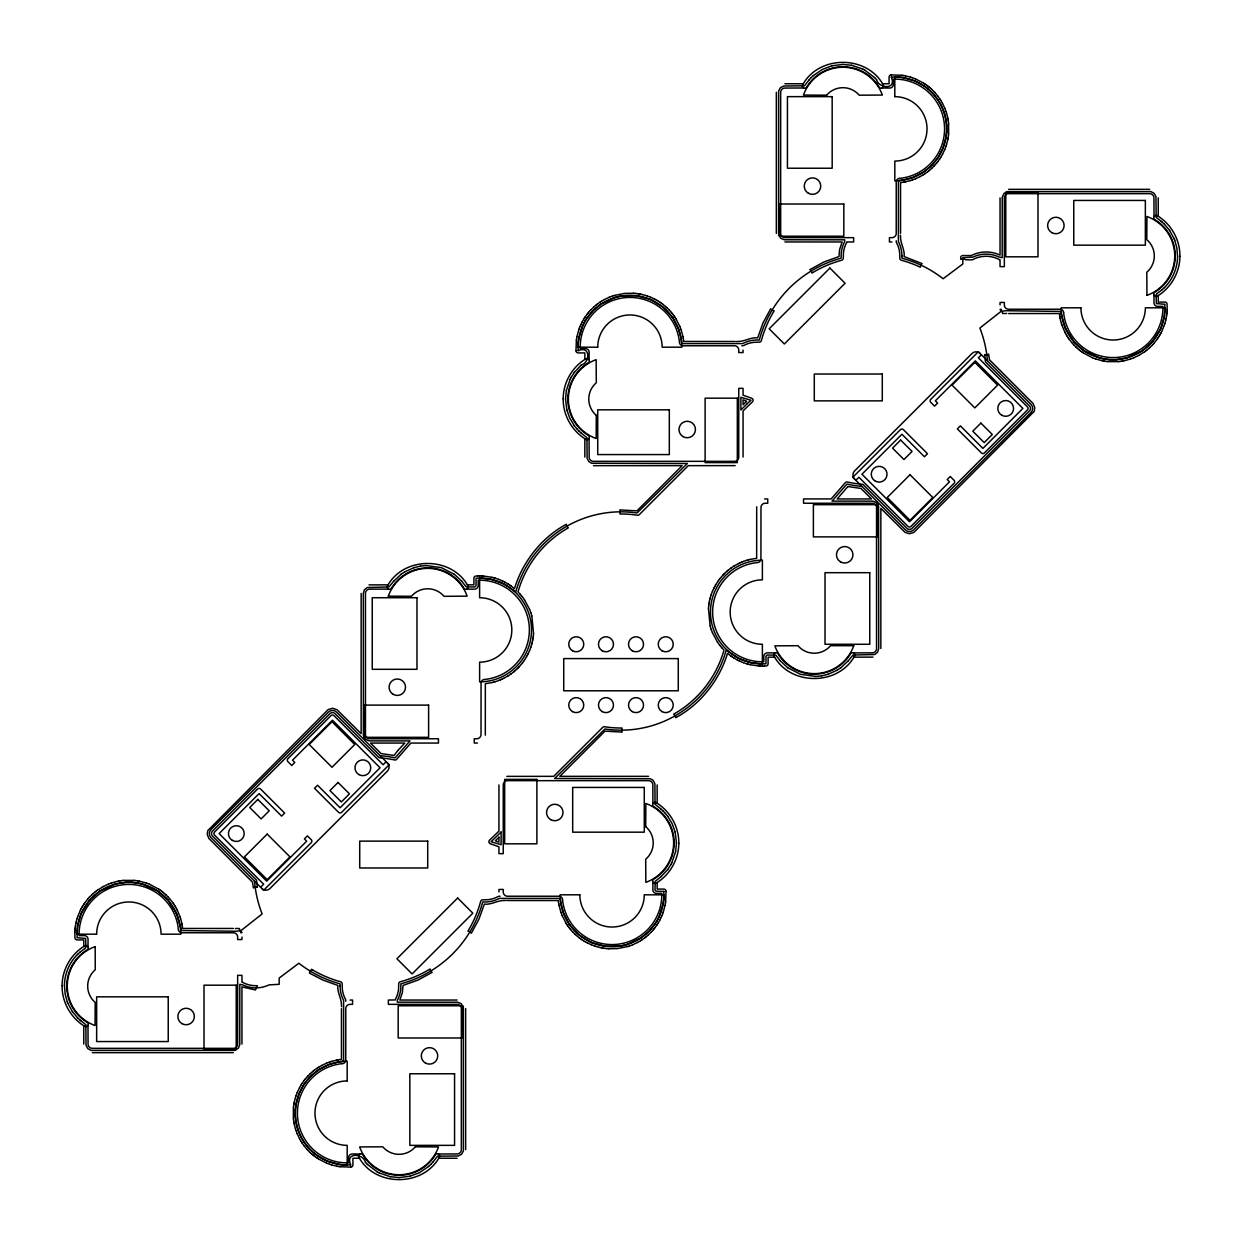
<?xml version="1.0" encoding="UTF-8"?>
<svg xmlns="http://www.w3.org/2000/svg" width="1242" height="1242" viewBox="0 0 1242 1242"><rect width="100%" height="100%" fill="white"/><g stroke="black" fill="none" stroke-linecap="round" stroke-linejoin="round"><path stroke-width="1.5" d="M64.429 985.356L65.143 994.081L67.285 1001.844M565.529 399.086L566.383 390.361M676.471 842.914L675.617 851.639M1177.571 256.644L1176.857 247.919L1174.715 240.156M74.831 932.463L74.955 938.052A2.142 2.142 0 0 0 76.973 939.915L83.757 939.915L83.757 946.466M1167.169 309.537L1167.061 303.995A2.142 2.142 0 0 0 1165.027 302.085L1158.243 302.085L1158.243 295.534M64.429 985.341C64.584 973.868 69.381 962.534 77.532 954.446M1177.571 256.659C1177.416 268.132 1172.619 279.466 1164.468 287.554M74.831 932.369L74.924 930.693M295.394 1109.758L295.394 1116.527M350.756 1164.918C344.748 1152.234 363.13 1152.964 365.443 1162.326M485.312 735.171L485.343 683.69L491.848 682.588M533.548 633.436L531.84 616.001M578.167 343.801L578.167 350.57M663.833 898.199L663.833 891.43M708.452 608.564L710.16 625.999M756.688 506.829L756.657 558.31L750.152 559.412M891.228 77.113C897.329 89.874 878.777 88.756 876.557 79.674M946.606 132.242L946.606 125.473M1167.076 311.307L1167.169 309.631M74.924 930.6L75.063 928.938M293.391 1107.895L293.391 1118.405M295.394 1109.743L295.984 1104.712M533.408 635.205L533.548 633.529M578.167 343.786L578.741 338.74M663.833 898.214L663.259 903.26M708.452 608.471L708.592 606.795M946.606 132.257L946.016 137.288M948.609 134.105L948.609 123.595M1166.937 313.062L1167.076 311.4M75.063 928.845L75.265 927.184M293.407 1107.802L293.593 1106.141M533.206 636.96L533.408 635.299M576.366 340.184L576.009 350.679M665.634 901.816L665.991 891.321M708.592 606.701L708.794 605.04M948.407 135.859L948.593 134.198M1166.735 314.816L1166.937 313.155M75.281 927.091L75.514 925.43M293.609 1106.048L293.857 1104.386M576.366 340.091L576.614 338.429M532.958 638.698L533.191 637.053M708.809 604.947L709.042 603.302M665.386 903.571L665.634 901.909M948.143 137.614L948.391 135.952M1166.486 316.57L1166.719 314.909M75.529 925.337L75.84 923.691M293.873 1104.293L294.168 1102.648M295.984 1104.681L299.229 1093.302L304.026 1084.328M576.63 338.336L576.925 336.691M578.741 338.724L582.669 325.777M532.632 640.453L532.942 638.792M709.058 603.208L709.368 601.547M663.259 903.276L659.331 916.223M665.075 905.309L665.37 903.664M946.016 137.319L942.771 148.698L937.974 157.672M947.832 139.352L948.127 137.707M1166.16 318.309L1166.471 316.663M566.383 390.345L570.14 379.307M675.617 851.655L671.86 862.693M75.855 923.598L76.212 921.952M294.183 1102.554L295.456 1097.509M576.956 336.598L578.756 329.86M532.259 642.176L532.616 640.53M709.384 601.47L709.741 599.824M665.044 905.402L663.244 912.14M947.817 139.446L946.544 144.491M1165.788 320.048L1166.145 318.402M76.228 921.874L77.113 918.537M531.84 643.884L532.244 642.269M709.756 599.731L710.16 598.116M1165.772 320.125L1164.887 323.463M531.809 643.977L530.815 647.284M710.191 598.023L711.185 594.716M77.144 918.459L77.656 916.86M295.487 1097.416L296 1095.817M946 146.183L946.513 144.584M1164.344 325.14L1164.856 323.541M77.687 916.767L80.357 910.324M296.031 1095.739L297.242 1092.51M578.788 329.767L579.346 328.199M530.784 647.361L529.573 650.591M711.216 594.639L712.427 591.409M662.654 913.802L663.212 912.233M945.969 146.261L944.758 149.49M1164.313 325.233L1161.643 331.676M80.901 914.329L77.641 925.725L77.082 937.726L85.651 938.409L85.9 947.211L84.922 948.484M579.377 328.105L579.998 326.553M662.002 915.447L662.623 913.895M1161.099 327.671L1164.359 316.275L1164.918 304.274L1156.349 303.591L1156.1 294.789L1157.078 293.516M80.901 914.314L81.568 912.777M87.98 1025.333L88.073 1044.491A4.285 4.285 0 0 0 91.924 1048.341L233.791 1048.341A4.285 4.285 0 0 0 237.641 1044.491L237.657 975.343L241.957 975.343L241.957 982.174A2.142 2.142 0 0 1 242.671 982.391L243.96 983.074A28.271 28.271 0 0 0 257.451 985.682L255.433 989.983L241.957 986.878L241.957 1044.056M580.03 326.46L580.697 324.923M297.273 1092.417L299.493 1087.713M589.081 438.333L589.174 457.491A4.285 4.285 0 0 0 593.024 461.341L734.876 461.341A4.285 4.285 0 0 0 738.742 457.491L738.757 388.342L743.058 388.342L743.058 395.189L751.488 398.185A2.142 2.142 0 0 1 752.419 401.849L743.058 410.869L743.058 457.056M529.527 650.668L528.114 653.804M712.473 591.332L713.886 588.196M652.919 803.667L652.826 784.509A4.285 4.285 0 0 0 648.976 780.659L507.124 780.659A4.285 4.285 0 0 0 503.258 784.509L503.243 853.658L498.942 853.658L498.942 846.811L490.512 843.815A2.142 2.142 0 0 1 489.581 840.151L498.942 831.131L498.942 784.944M944.727 149.583L942.507 154.287M661.303 917.077L661.97 915.54M1154.02 216.667L1153.927 197.509A4.285 4.285 0 0 0 1150.076 193.659L1008.209 193.659A4.285 4.285 0 0 0 1004.359 197.509L1004.343 266.657L1000.043 266.657L1000.043 259.826A2.142 2.142 0 0 1 999.329 259.609L998.04 258.926A28.271 28.271 0 0 0 973.852 259.05L972.859 259.594A2.142 2.142 0 0 1 971.849 259.857L965.546 259.733A4.657 4.657 0 0 0 960.78 259.33L960.671 257.699A2.142 2.142 0 0 1 962.814 255.557L971.306 255.557C980.124 250.946 991.085 250.822 1000.043 255.122L1000.043 197.944M1160.432 329.223L1161.099 327.686M81.584 912.761L89.828 899.969M580.744 324.845L582.265 321.756M582.684 325.761L584.998 321.243M659.316 916.239L657.002 920.757M661.256 917.155L659.735 920.244M1160.416 329.239L1152.172 342.031M570.14 379.291L571.149 377.351M671.86 862.709L670.851 864.649M80.404 910.246L81.165 908.756M527.307 655.388L528.067 653.897M713.933 588.103L714.693 586.612M1160.835 333.244L1161.596 331.754M81.211 908.663L82.019 907.203M582.312 321.662L584.019 318.682M526.453 656.925L527.26 655.466M299.539 1087.635L301.263 1084.654M942.461 154.365L940.737 157.346M714.74 586.534L715.547 585.075M659.688 920.338L657.981 923.318M1159.981 334.797L1160.789 333.337M571.165 377.351L574.316 372.445M670.835 864.649L667.684 869.555M82.065 907.126L82.935 905.682M585.013 321.228L586.783 318.356M526.406 657.018L523.581 661.396M715.594 584.982L718.419 580.604M656.987 920.772L655.217 923.644M1159.065 336.318L1159.935 334.874M82.981 905.604L83.882 904.192M584.082 318.604L584.982 317.191M301.309 1084.561L302.225 1083.164M939.775 158.836L940.691 157.439M657.018 924.809L657.918 923.396M1158.118 337.808L1159.019 336.396M83.944 904.114L84.891 902.748M585.029 317.114L587.047 314.319M586.798 318.34L593.241 310.5L601.112 304.042M937.958 157.687L931.516 165.543L923.66 172.001M939.728 158.914L937.726 161.708M302.272 1083.086L304.274 1080.292M304.042 1084.313L310.484 1076.457L318.34 1069.999M655.202 923.66L648.759 931.5L640.888 937.958M656.971 924.886L654.953 927.681M1157.109 339.252L1158.056 337.886M84.953 902.67L88.182 898.587M522.525 662.809L523.519 661.474M718.481 580.526L719.475 579.191M1157.047 339.33L1153.818 343.413M574.332 372.429L581.318 364.977M667.668 869.571L660.682 877.023M587.093 314.242L588.134 312.937M522.463 662.886L519.094 666.861M936.623 163.106L937.663 161.786M304.337 1080.214L305.377 1078.894M719.537 579.114L722.906 575.139M653.866 929.063L654.907 927.758M393.605 581.318L388.994 586.969L367.306 587.482L364.403 589.826L363.301 593.428L363.409 735.683L365.21 739.037L369.076 740.869L409.984 740.9L395.111 757.868L393.14 757.465A116.329 116.329 0 0 0 381.853 755.788L380.068 755.617M848.395 660.682L853.006 655.031L874.694 654.518L877.597 652.174L878.699 648.541L878.591 506.317L876.371 502.575L872.924 501.131L832.016 501.1L846.889 484.132L848.86 484.535A116.329 116.329 0 0 0 860.147 486.212L861.932 486.383M588.196 312.86L589.282 311.587M935.474 164.456L936.561 163.168M305.439 1078.832L306.526 1077.544M652.718 930.413L653.804 929.14M809.272 79.674L804.459 85.791L783.702 86.024L780.395 87.763L778.61 91.116L778.625 234.66L780.814 238.324L784.261 239.768L844.7 239.815L844.7 241.6A30.382 30.382 0 0 0 841.129 255.914L841.129 258.181L839.98 258.491A116.329 116.329 0 0 0 759.592 338.88L759.281 340.029L757.015 340.029A30.382 30.382 0 0 0 742.7 343.599L682.898 343.599L681.703 342.699L681.159 338.74M393.605 581.318L401.057 574.332M848.395 660.682L840.943 667.668M432.728 1162.326L437.541 1156.209L458.36 1155.96L461.651 1154.191L463.39 1150.884L463.39 1007.417L461.186 1003.676L457.739 1002.232L397.3 1002.185L397.3 1000.4A30.382 30.382 0 0 0 400.871 986.086L400.871 983.819L402.02 983.509A116.329 116.329 0 0 0 482.408 903.12L482.719 901.971L484.985 901.971A30.382 30.382 0 0 0 499.3 898.401L559.102 898.401L560.297 899.301L560.841 903.26M809.287 79.659L811.274 77.532M432.713 1162.341L430.726 1164.468M589.345 311.509L590.462 310.283M88.244 898.509L89.377 897.267M89.843 899.953L100.012 891.042M934.294 165.76L935.412 164.518M306.588 1077.482L307.705 1076.24M1152.157 342.047L1141.988 350.958M1152.623 344.733L1153.756 343.491M651.538 931.717L652.655 930.491M590.54 310.205L594.281 306.588M89.44 897.205L91.877 894.768M934.232 165.838L931.795 168.26M517.867 668.134L519.032 666.923M722.968 575.077L724.133 573.866M307.768 1076.162L310.205 1073.74M1152.56 344.795L1150.123 347.232M651.46 931.795L647.719 935.412M260.603 887.238L263.646 884.195L214.54 835.105A2.142 2.142 0 0 1 214.54 832.062L257.575 789.043A2.142 2.142 0 0 1 260.603 789.043L284.651 813.091L281.624 816.118L259.097 793.591L219.104 833.584L266.688 881.168L306.665 841.176L304.399 838.893L307.426 835.866L311.23 839.654A2.142 2.142 0 0 1 311.23 842.697L263.646 890.281L211 837.636A5.729 5.729 0 0 1 211 829.532L328.431 712.101A5.729 5.729 0 0 1 336.535 712.101L389.181 764.746L341.597 812.33A2.142 2.142 0 0 1 338.569 812.33L314.521 788.282L317.548 785.239L340.075 807.766L380.068 767.773L332.483 720.205L292.507 760.182L294.773 762.464L291.746 765.507L287.942 761.703A2.142 2.142 0 0 1 287.942 758.676L330.962 715.64A2.142 2.142 0 0 1 334.005 715.64L383.11 764.746L386.138 761.703M855.862 480.297L858.89 477.254L907.995 526.36A2.142 2.142 0 0 0 911.038 526.36L954.058 483.324A2.142 2.142 0 0 0 954.058 480.297L950.254 476.493L947.227 479.536L949.493 481.818L909.517 521.795L861.932 474.227L901.925 434.234L924.452 456.761L927.479 453.718L903.431 429.67A2.142 2.142 0 0 0 900.403 429.67L852.819 477.254L905.465 529.899A5.729 5.729 0 0 0 913.569 529.899L1031 412.468A5.729 5.729 0 0 0 1031 404.364L978.354 351.719L930.77 399.303A2.142 2.142 0 0 0 930.77 402.346L934.574 406.134L937.601 403.107L935.335 400.824L975.312 360.832L1022.896 408.416L982.903 448.409L960.377 425.882L957.349 428.909L981.397 452.957A2.142 2.142 0 0 0 984.425 452.957L1027.46 409.938A2.142 2.142 0 0 0 1027.46 406.895L978.354 357.805L981.397 354.762M811.274 77.532L813.417 75.529M77.532 954.446L79.659 952.443M1164.468 287.554L1162.341 289.557M430.726 1164.468L428.583 1166.471M516.594 669.36L517.805 668.196M724.195 573.804L725.406 572.64M91.939 894.706L93.181 893.588M930.491 169.455L931.717 168.338M515.29 670.556L516.532 669.422M725.468 572.578L726.71 571.444M310.283 1073.662L311.509 1072.545M1148.819 348.412L1150.061 347.294M813.417 75.529L822.468 69.366L832.031 65.764M79.674 952.443L84.922 948.484M1162.326 289.557L1157.078 293.516M428.583 1166.471L419.532 1172.634L409.969 1176.236M594.344 306.526L595.632 305.439M929.14 170.604L930.413 169.517M93.259 893.526L94.532 892.439M513.94 671.689L515.213 670.618M726.787 571.382L728.06 570.311M1147.468 349.561L1148.741 348.474M311.587 1072.483L312.86 1071.396M646.368 936.561L647.656 935.474M581.318 364.962C590.307 362.711 590.602 344.934 578.182 350.756M660.682 877.038L655.124 881.37L655.031 890.079L656.149 891.213L663.833 891.414M595.694 305.377L597.014 304.337M927.758 171.706L929.063 170.666M94.594 892.377L95.913 891.337M513.862 671.751L511.145 673.847M728.138 570.249L730.855 568.153M1146.087 350.663L1147.406 349.623M312.937 1071.334L314.242 1070.293M644.986 937.663L646.306 936.623M597.091 304.274L599.886 302.272M927.681 171.753L924.886 173.756M95.991 891.275L97.326 890.281M1144.674 351.719L1146.009 350.725M314.319 1070.247L317.114 1068.244M644.909 937.726L642.114 939.728M401.073 574.316L404.721 571.894M840.927 667.684L837.279 670.106M97.404 890.219L103.334 886.54M511.067 673.909L508.195 675.819M730.933 568.091L733.805 566.181M1144.596 351.781L1138.666 355.46M599.964 302.225L601.361 301.309M601.128 304.026L614.868 297.521M923.644 172.017L913.103 177.42L903.276 180.059M923.396 174.718L924.809 173.818M100.028 891.026L115.413 884.056M1141.972 350.974L1126.587 357.944M317.191 1068.182L318.604 1067.282M318.356 1069.983L328.897 1064.58L338.724 1061.941M640.872 937.974L627.132 944.479M640.639 940.691L642.036 939.775M601.454 301.263L604.435 299.539M923.318 174.765L920.338 176.488M508.118 675.865L503.569 678.396M733.882 566.135L738.431 563.604M318.682 1067.235L321.662 1065.512M640.546 940.737L637.565 942.461M404.721 571.879L414.021 567.672M837.279 670.121L827.979 674.328M604.512 299.493L609.217 297.273M920.244 176.535L915.54 178.77M103.412 886.493L108.132 884.273M1138.588 355.507L1133.868 357.727M321.756 1065.465L326.46 1063.23M637.488 942.507L632.783 944.727M736.382 341.69L736.506 341.628A2.142 2.142 0 0 1 737.329 341.457C744.269 341.892 750.463 337.017 757.651 337.886L763.007 322.951L770.708 308.746A4.657 4.657 0 0 0 774.108 310.81L774.185 310.81A114.171 114.171 0 0 0 761.657 339.47L761.346 340.587A2.142 2.142 0 0 1 759.281 342.171L754.236 342.311A28.271 28.271 0 0 0 746.194 344.329L743.616 345.555A2.142 2.142 0 0 1 742.7 345.757L741.893 345.757M1006.719 313.326L1006.594 313.372A2.142 2.142 0 0 1 1005.772 313.543L1002.542 313.465A4.657 4.657 0 0 0 1000.26 309.724L1000.043 309.475A2.142 2.142 0 0 1 1001.005 309.242L1001.207 309.242M738.524 563.558L740.03 562.843M501.97 679.157L503.476 678.442M235.281 928.674L235.406 928.628A2.142 2.142 0 0 1 236.228 928.457L239.458 928.535A4.657 4.657 0 0 0 241.74 932.276L242.081 932.463A2.142 2.142 0 0 1 240.995 932.758L240.793 932.758M505.618 900.31L505.494 900.372A2.142 2.142 0 0 1 504.671 900.543C497.732 900.108 491.537 904.983 484.349 904.114L479.008 919.002L471.292 933.254A4.657 4.657 0 0 0 467.892 931.189A114.14 114.14 0 0 0 480.343 902.546L480.654 901.413A2.142 2.142 0 0 1 482.719 899.829L487.764 899.689A28.271 28.271 0 0 0 495.806 897.671L498.384 896.445A2.142 2.142 0 0 1 499.3 896.243L500.107 896.243M882.162 87.98L889.909 88.042A3.617 3.617 0 0 0 893.386 84.472L893.386 79.131L894.814 79.1A49.758 49.758 0 0 1 944.51 126.405A49.758 49.758 0 0 1 899.689 178.367M466.821 589.143L474.708 589.143A3.617 3.617 0 0 0 478.186 585.572L478.186 580.216L479.614 580.2A49.758 49.758 0 0 1 513.629 593.629L514.793 594.763A49.758 49.758 0 0 1 484.489 679.467M740.123 562.797L741.66 562.145M500.34 679.855L501.877 679.203M775.039 652.919L767.385 652.857A3.617 3.617 0 0 0 763.814 656.428L763.814 661.784L762.386 661.8A49.758 49.758 0 0 1 728.371 648.371L727.207 647.237A49.758 49.758 0 0 1 757.511 562.533M359.838 1154.02L352.091 1153.958A3.617 3.617 0 0 0 348.614 1157.528L348.614 1162.869L347.186 1162.9A49.758 49.758 0 0 1 297.49 1115.595A49.758 49.758 0 0 1 342.311 1063.633M609.31 297.242L612.539 296.031M915.447 178.801L912.233 180.012M1133.791 357.758L1130.562 358.985M741.738 562.098L743.306 561.493M498.694 680.507L500.262 679.902M108.209 884.242L111.438 883.015M326.553 1063.199L329.767 1061.988M632.69 944.758L629.461 945.969M743.384 561.446L746.644 560.344M498.616 680.554L495.356 681.656M910.541 180.556L912.14 180.043M612.617 296L614.216 295.487M1130.484 359L1125.469 360.444M111.516 883L116.531 881.556M627.784 946.513L629.383 946M329.86 1061.957L331.459 1061.444M414.036 567.672L420.433 566.119M827.964 674.328L821.567 675.881M910.464 180.587L905.402 181.844M614.309 295.456L624.602 293.407L633.436 293.252M614.899 297.521L621.481 295.984M746.737 560.313L748.352 559.863M493.648 682.137L495.263 681.687M627.101 944.479L620.519 946.016M627.691 946.544L617.398 948.593L608.564 948.748M331.536 1061.413L336.598 1060.156M1126.572 357.944L1116.558 359.606M748.445 559.832L750.059 559.428M491.941 682.572L493.555 682.168M115.428 884.056L125.442 882.394M832.047 65.764L842.914 64.429M409.953 1176.236L399.086 1177.571M1123.731 360.817L1125.376 360.459M116.624 881.541L118.269 881.183M903.664 182.17L905.309 181.875M1121.992 361.127L1123.653 360.832M118.347 881.168L120.008 880.873M336.691 1060.125L338.336 1059.83M420.433 566.119L426.254 565.545M821.567 675.881L815.746 676.455M903.26 180.059L899.301 180.618L898.401 181.798L898.385 241.6A30.382 30.382 0 0 1 901.894 255.914M901.909 182.434L903.571 182.186M621.512 295.984L636.711 295.736L649.799 299.229M1120.253 361.391L1121.899 361.143M120.101 880.857L121.747 880.609M620.488 946.016L605.289 946.264L592.201 942.771M338.429 1059.814L340.091 1059.566M338.74 1061.941L342.699 1061.382L343.599 1060.202L343.615 1000.4A30.382 30.382 0 0 1 340.106 986.086M901.816 182.434L900.543 182.59L900.543 233.341M1118.499 361.593L1120.16 361.406M121.84 880.594L123.501 880.407M340.184 1059.566L341.457 1059.41L341.457 1008.659M891.228 74.924L890.995 74.939A2.142 2.142 0 0 0 889.086 76.973L889.086 83.757L882.534 83.757M350.912 1167.061L351.051 1167.045A2.142 2.142 0 0 0 352.914 1165.027L352.914 1158.243L359.466 1158.243M1118.405 361.608L1107.895 361.608M123.595 880.392L134.105 880.392M891.321 74.924L901.816 75.265M891.43 77.066L898.199 77.066M1116.527 359.606L1109.758 359.606M735.171 465.626L688.27 465.657L639.273 514.654A2.142 2.142 0 0 1 637.41 515.259L636.696 515.135A107.014 107.014 0 0 0 621 513.986L619.836 513.909A4.657 4.657 0 0 0 619.789 509.919L637.006 510.85L682.184 465.657L593.459 465.657M764.544 498.973L767.742 498.942L767.742 503.243L764.824 503.258A4.285 4.285 0 0 0 760.973 507.124L760.942 558.962A3.633 3.633 0 0 1 757.775 562.564M477.797 575.931L475.903 576.04A2.142 2.142 0 0 0 473.901 578.073L473.885 584.842L467.334 584.842M369.029 584.889L388.109 584.842M872.971 657.111L853.891 657.158M764.203 666.069L766.236 665.945A2.142 2.142 0 0 0 768.099 663.927L768.115 657.158L774.666 657.158M477.456 743.027L474.258 743.058L474.258 738.757L477.176 738.742A4.285 4.285 0 0 0 481.027 734.876L481.058 683.038A3.633 3.633 0 0 1 484.225 679.436M506.829 776.374L553.73 776.343L602.727 727.346A2.142 2.142 0 0 1 604.59 726.741L605.304 726.865A107.014 107.014 0 0 0 621 728.014L622.164 728.091A4.657 4.657 0 0 0 622.211 732.081L604.994 731.15L559.816 776.343L648.541 776.343M125.473 882.394L132.242 882.394M350.57 1164.934L343.801 1164.934M350.679 1167.076L340.184 1166.735M426.254 565.545L441.407 567.672L454.37 574.316M815.746 676.455L800.593 674.328L787.63 667.684M477.891 575.931L479.567 575.9M479.614 578.042L479.614 597.728A32.214 32.214 0 0 1 511.828 629.942A32.214 32.214 0 0 1 479.614 662.157L479.614 681.842A51.9 51.9 0 0 0 531.514 629.942A51.9 51.9 0 0 0 479.614 578.042L476.043 578.213L476.028 585.712L474.894 586.969L466.169 586.876L461.838 581.318M762.386 663.958L762.386 644.272A32.214 32.214 0 0 1 730.172 612.058A32.214 32.214 0 0 1 762.386 579.843L762.386 560.158A51.9 51.9 0 0 0 710.486 612.058A51.9 51.9 0 0 0 762.386 663.958L765.957 663.818L765.972 656.288L767.106 655.031L775.831 655.124L780.162 660.682M762.433 666.1L764.109 666.069M784.944 83.757L803.295 83.757M826.598 95.199L803.481 95.06A41.871 41.871 0 0 1 882.348 95.06L859.231 95.199A21.425 21.425 0 0 0 826.613 95.23M1008.659 189.343L1149.642 189.343M784.944 241.957L842.154 241.957L839.623 249.456L838.971 256.551L824.051 261.922L809.846 269.607A4.657 4.657 0 0 1 811.911 273.023L811.911 273.085A114.171 114.171 0 0 1 840.57 260.556L841.688 260.246A2.142 2.142 0 0 0 843.271 258.181L843.411 253.151A28.271 28.271 0 0 1 845.429 245.093L846.64 242.516A2.142 2.142 0 0 0 846.811 241.973L853.658 241.957L853.658 237.657L784.509 237.641A4.285 4.285 0 0 1 780.659 233.791L780.659 91.924A4.285 4.285 0 0 1 784.509 88.073L803.667 87.98M891.927 241.957L889.443 241.957L889.443 237.657L892.377 237.641A4.285 4.285 0 0 0 896.227 233.791L896.243 181.937A3.633 3.633 0 0 1 899.425 178.351M1008.659 313.543L1059.41 313.543L1059.566 314.816M233.341 928.457L182.59 928.457L182.434 927.184M350.073 1000.043L352.557 1000.043L352.557 1004.343L349.623 1004.359A4.285 4.285 0 0 0 345.773 1008.209L345.757 1060.063A3.633 3.633 0 0 1 342.575 1063.649M457.056 1000.043L399.846 1000.043L402.377 992.544L403.029 985.449L417.949 980.078L432.154 972.393A4.657 4.657 0 0 1 430.089 968.977A114.14 114.14 0 0 1 401.461 981.428L400.312 981.754A2.142 2.142 0 0 0 398.729 983.819L398.589 988.849A28.271 28.271 0 0 1 396.571 996.907L395.204 999.934L388.342 1000.043L388.342 1004.343L457.491 1004.359A4.285 4.285 0 0 1 461.341 1008.209L461.341 1150.076A4.285 4.285 0 0 1 457.491 1153.927L438.333 1154.02M92.358 1052.657L233.341 1052.657M415.402 1146.801L438.519 1146.94A41.871 41.871 0 0 1 359.652 1146.94L382.769 1146.801A21.425 21.425 0 0 0 415.387 1146.77M438.705 1158.243L457.056 1158.243M842.914 64.429L851.639 65.283M399.086 1177.571L390.361 1176.717M479.66 575.9L481.337 575.931M479.629 578.042L491.397 579.409L501.023 582.669M762.371 663.958L750.603 662.591L740.977 659.331M760.663 666.069L762.34 666.1M735.171 341.488L683.69 341.457L683.535 340.184M481.43 575.931L483.107 576.009M758.893 665.991L760.57 666.069M506.829 900.512L558.31 900.543L558.465 901.816M898.214 77.066L903.26 77.641M633.529 293.252L635.205 293.391M1109.743 359.606L1104.712 359.016M483.2 576.024L491.848 577.297M758.8 665.976L750.152 664.703M132.257 882.394L137.288 882.984M606.795 948.609L608.471 948.748M343.786 1164.934L338.74 1164.359M635.299 293.407L636.96 293.593M1106.141 361.406L1107.802 361.593M134.198 880.407L135.859 880.594M605.04 948.407L606.701 948.593M901.909 75.281L903.571 75.514M1104.386 361.143L1106.048 361.391M637.053 293.609L638.698 293.857M603.302 948.143L604.947 948.391M135.952 880.609L137.614 880.857M338.429 1166.486L340.091 1166.719M903.664 75.529L905.309 75.84M903.276 77.641L914.671 80.901L923.644 85.698M1104.681 359.016L1099.729 357.944M1102.648 360.832L1104.293 361.127M638.792 293.873L640.453 294.168M601.547 947.832L603.208 948.127M137.707 880.873L139.352 881.168M137.319 882.984L142.271 884.056M338.724 1164.359L327.329 1161.099L318.356 1156.302M336.691 1166.16L338.336 1166.471M851.655 65.283L862.693 69.04M390.345 1176.717L379.307 1172.96M905.402 75.855L910.464 77.113M1102.554 360.817L1095.817 359M640.53 294.183L642.176 294.54M599.824 947.46L601.47 947.817M139.446 881.183L146.183 883M336.598 1166.145L331.536 1164.887M642.269 294.556L645.592 295.456M491.941 577.328L493.555 577.732M748.445 664.268L750.059 664.672M599.731 947.444L596.408 946.544M1099.698 357.944L1084.328 350.974M493.648 577.763L495.263 578.213M746.737 663.787L748.352 664.237M142.302 884.056L157.672 891.026M910.541 77.144L912.14 77.656M645.685 295.487L647.284 296M495.356 578.244L498.616 579.346M746.644 663.756L743.384 662.654M594.716 946L596.315 946.513M329.86 1164.344L331.459 1164.856M912.233 77.687L915.447 78.898M1095.739 358.985L1092.51 357.758M647.361 296.031L650.591 297.242M594.639 945.969L591.409 944.758M146.261 883.015L149.49 884.242M329.767 1164.313L326.553 1163.102M743.306 662.623L740.123 661.303M498.694 579.377L501.877 580.697M853.518 652.919L872.691 652.826A4.285 4.285 0 0 0 876.542 648.976L876.542 507.124A4.285 4.285 0 0 0 872.691 503.258L803.543 503.243L803.543 498.942L831.131 498.942L845.041 483.029A2.142 2.142 0 0 1 847.323 482.036L849.28 482.439A114.171 114.171 0 0 0 860.364 484.085L862.134 484.24A2.142 2.142 0 0 1 863.454 484.861L907.25 528.611A3.571 3.571 0 0 0 911.783 528.611L1029.711 410.683A3.571 3.571 0 0 0 1029.711 406.15L985.962 362.369A2.142 2.142 0 0 1 985.341 361.034L984.611 354.591A4.657 4.657 0 0 0 988.632 354.079L989.548 359.87L1033.096 403.51L1034.772 407.547L1034.26 411.335L913.802 532.461L909.408 533.718L905.045 532.337L880.857 508.335L880.857 648.541M388.482 589.081L369.309 589.174A4.285 4.285 0 0 0 365.459 593.024L365.459 734.876A4.285 4.285 0 0 0 369.309 738.742L438.457 738.757L438.457 743.058L410.869 743.058L396.959 758.971A2.142 2.142 0 0 1 394.677 759.964L392.72 759.561A114.14 114.14 0 0 0 381.682 757.977L379.866 757.76A2.142 2.142 0 0 1 378.546 757.139L334.75 713.389A3.571 3.571 0 0 0 330.217 713.389L212.289 831.317A3.571 3.571 0 0 0 212.289 835.85L256.038 879.631A2.142 2.142 0 0 1 256.659 880.966L257.389 887.409A4.657 4.657 0 0 0 253.368 887.921L252.452 882.131L208.904 838.49L207.228 834.453L207.74 830.665L328.199 709.539L332.592 708.282L336.955 709.663L361.143 733.665L361.143 593.459M915.54 78.945L923.318 82.935M1092.417 357.727L1083.164 352.775M650.668 297.273L653.804 298.685M649.814 299.244L651.351 299.912M590.649 942.088L592.186 942.756M591.332 944.727L588.196 943.315M149.583 884.273L158.836 889.225M326.46 1163.055L318.682 1159.065M651.382 299.912L662.871 307.053L672.124 316.943M740.946 659.316L737.919 657.825M738.524 660.542L740.03 661.256M501.97 580.744L503.476 581.458M501.054 582.684L504.081 584.175M590.618 942.088L579.129 934.947L569.876 925.057M862.709 69.04L864.649 70.049M379.291 1172.96L377.351 1171.951M653.897 298.732L655.388 299.493M736.941 659.735L738.431 660.511M503.569 581.489L505.059 582.265M586.612 942.507L588.103 943.268M655.466 299.539L656.925 300.362M736.444 657.002L737.903 657.81M736.863 659.688L733.882 657.981M505.137 582.312L508.118 584.019M504.097 584.19L505.556 584.998M585.075 941.638L586.534 942.461M864.649 70.064L874.539 77.532M377.351 1171.936L367.461 1164.468M657.018 300.409L658.446 301.263M736.428 656.987L726.213 650.109A109.172 109.172 0 0 1 604.978 728.992L554.631 778.486L650.389 778.75L653.137 780.395L654.891 783.702L655.062 804.335L660.682 808.79M505.572 585.013L515.787 591.891A109.172 109.172 0 0 1 637.022 513.008L687.369 463.514L591.611 463.25L588.863 461.605L587.124 458.36L586.938 437.665L581.318 433.21M583.554 940.737L584.982 941.591M312.72 970.049L311.447 969.288L309.398 973.076L322.998 980.093L337.886 985.449C337.017 992.637 341.892 998.832 341.457 1005.772A2.142 2.142 0 0 0 341.628 1006.594L341.69 1006.719M923.396 82.981L924.809 83.882M658.524 301.309L659.937 302.225M732.392 657.018L733.805 657.918M508.195 584.082L509.608 584.982M582.063 939.775L583.476 940.691M317.191 1158.118L318.604 1159.019M924.886 83.944L926.253 84.891M923.66 85.698C936.918 94.454 945.643 109.591 946.606 125.442M1084.313 350.958L1074.144 342.047M1081.704 351.781L1083.086 352.728M660.014 302.272L661.396 303.234M730.933 656.009L732.314 656.971M509.686 585.029L511.067 585.991M580.604 938.766L581.986 939.728M158.914 889.272L160.296 890.219M157.687 891.042L167.856 899.953M318.34 1156.302C305.082 1147.546 296.357 1132.409 295.394 1116.558M315.747 1157.109L317.114 1158.056M926.33 84.953L927.681 85.946M1080.292 350.725L1081.627 351.719M661.474 303.281L662.809 304.274M730.855 655.962L727.517 653.339C719.475 680.337 699.976 704.835 675.632 717.69A4.657 4.657 0 0 0 673.661 714.228L673.754 714.119A107.014 107.014 0 0 0 723.418 652.066L723.993 650.078L721.773 647.719M511.145 586.038L514.483 588.661C522.494 561.71 542.071 537.118 566.368 524.31A4.657 4.657 0 0 0 568.339 527.772L568.246 527.881A107.014 107.014 0 0 0 518.582 589.934L518.007 591.922L520.227 594.281M579.191 937.726L580.526 938.719M160.373 890.281L161.708 891.275M314.319 1156.054L315.67 1157.047M787.63 667.668L780.162 660.682M454.37 574.332L461.838 581.318M927.758 86.008L929.063 87.049M1078.894 349.623L1080.214 350.663M662.886 304.337L665.541 306.526M579.114 937.663L576.459 935.474M161.786 891.337L163.106 892.377M312.937 1154.951L314.242 1155.992M1161.208 221.324L1156.162 217.334L1155.96 196.64L1154.191 193.348L1150.884 191.61L1007.417 191.61L1004.048 193.395L1002.232 197.261L1002.185 257.699L998.941 256.97A30.429 30.429 0 0 0 972.936 257.11L962.814 257.699L962.814 263.972L943.113 278.751L941.762 277.696A116.329 116.329 0 0 0 903.12 258.491L901.971 258.181L901.971 255.914M80.792 1020.676L85.838 1024.666L86.04 1045.36L87.809 1048.652L91.116 1050.39L234.66 1050.375L238.324 1048.186L239.768 1044.739L239.815 984.301L243.059 985.03A30.429 30.429 0 0 0 269.064 984.89L279.186 984.301L279.186 978.028L298.887 963.249L300.238 964.304A116.329 116.329 0 0 0 338.88 983.509L340.029 983.819L340.029 986.086M1161.223 221.34L1162.326 222.271M80.777 1020.66L79.674 1019.729M929.14 87.095L930.413 88.182M1077.544 348.474L1078.832 349.561M163.168 892.439L164.456 893.526M311.587 1153.818L312.86 1154.905M581.318 433.194L578.632 430.726M660.682 808.806L663.368 811.274M1162.341 222.287L1164.468 224.274M79.659 1019.713L77.532 1017.726M930.491 88.244L931.717 89.377M1076.24 347.294L1077.482 348.412M665.619 306.588L666.861 307.705M575.139 934.294L576.381 935.412M164.518 893.588L165.76 894.706M310.283 1152.623L311.509 1153.756M931.795 89.44L934.232 91.877M1076.162 347.232L1073.74 344.795M666.923 307.768L669.36 310.205M575.077 934.232L572.64 931.795M165.838 894.768L168.26 897.205M310.205 1152.56L307.768 1150.123M1164.468 224.29L1169.622 230.453M874.554 77.532L876.542 79.659M578.617 430.726L576.63 428.583M663.383 811.274L665.37 813.417M367.446 1164.468L365.459 1162.341M77.532 1017.71L72.378 1011.547M934.294 91.939L935.412 93.181M1072.545 343.491L1073.662 344.733M669.422 310.283L670.556 311.509M571.444 930.491L572.578 931.717M168.338 897.267L169.455 898.509M306.588 1148.819L307.705 1150.061M576.614 428.583L574.332 425.742M665.386 813.417L667.668 816.258M935.474 93.259L937.663 95.913M1074.128 342.031L1065.884 329.239M1072.483 343.413L1069.238 339.33M670.618 311.587L671.689 312.86M720.639 646.368L721.711 647.656M520.289 594.344L521.361 595.632M570.311 929.14L571.382 930.413M169.517 898.587L172.762 902.67M167.872 899.969L176.116 912.761M306.526 1148.741L304.337 1146.087M671.751 312.937L672.791 314.242M719.537 644.986L720.577 646.306M521.423 595.694L522.463 597.014M569.209 927.758L570.249 929.063M937.726 95.991L939.728 98.786M672.853 314.319L673.847 315.67M719.475 644.909L717.472 642.114M522.525 597.091L524.528 599.886M568.153 926.33L569.147 927.681M304.274 1146.009L302.272 1143.214M574.316 425.727L569.814 418.228L566.864 409.969M667.684 816.273L672.186 823.772L675.136 832.031M1068.244 337.886L1069.191 339.252M673.909 315.747L674.856 317.114M672.139 316.958L673.102 318.34M568.898 923.66L569.861 925.042M567.144 924.886L568.091 926.253M172.809 902.748L173.756 904.114M1169.622 230.453L1174.171 238.79M72.378 1011.547L67.829 1003.21M939.775 98.863L940.691 100.276M1067.282 336.396L1068.182 337.808M674.918 317.191L675.819 318.604M673.102 318.356L678.52 328.897L681.159 338.724M717.41 642.036L712.473 632.783M524.59 599.964L529.527 609.217M568.898 923.644L563.48 913.103L560.841 903.276M566.181 923.396L567.082 924.809M173.818 904.192L174.718 905.604M301.309 1141.724L302.225 1143.137M940.737 100.354L942.461 103.334M1066.366 334.874L1067.235 336.318M675.865 318.682L679.855 326.46M566.135 923.318L562.145 915.54M174.765 905.682L175.634 907.126M301.263 1141.646L299.539 1138.666M1065.512 333.337L1066.319 334.797M175.681 907.203L176.488 908.663M1064.689 331.754L1065.465 333.244M942.507 103.412L944.727 108.132M299.493 1138.588L297.273 1133.868M176.535 908.756L177.311 910.246M1064.658 331.676L1061.988 325.233M900.31 235.281L900.372 235.406A2.142 2.142 0 0 1 900.543 236.228C900.108 243.168 904.983 249.363 904.114 256.551L922.123 263.599A4.657 4.657 0 0 0 920.446 267.216L919.344 266.766A114.171 114.171 0 0 0 902.546 260.556L901.413 260.246A2.142 2.142 0 0 1 899.829 258.181L899.689 253.151A28.271 28.271 0 0 0 897.671 245.093L896.445 242.516A2.142 2.142 0 0 1 896.243 241.6L896.243 240.793M177.342 910.324L180.012 916.767M1065.201 327.686L1065.869 329.223M176.131 912.777L176.799 914.314M1154.02 295.161L1153.958 302.908A3.617 3.617 0 0 0 1157.528 306.386L1162.869 306.386L1162.9 307.814A49.758 49.758 0 0 1 1115.595 357.51A49.758 49.758 0 0 1 1063.633 312.689M589.081 359.838L589.143 352.091A3.617 3.617 0 0 0 585.572 348.614L580.216 348.614L580.2 347.186A49.758 49.758 0 0 1 627.505 297.49A49.758 49.758 0 0 1 679.467 342.311M652.919 882.162L652.857 889.909A3.617 3.617 0 0 0 656.428 893.386L661.784 893.386L661.8 894.814A49.758 49.758 0 0 1 614.495 944.51A49.758 49.758 0 0 1 562.533 899.689M87.98 946.839L88.042 939.092A3.617 3.617 0 0 0 84.472 935.614L79.131 935.614L79.1 934.186A49.758 49.758 0 0 1 126.405 884.49A49.758 49.758 0 0 1 178.367 929.311M1174.171 238.806L1174.699 240.156M67.829 1003.194L67.301 1001.844M1065.201 327.671L1060.342 311.416L1005.772 310.717L1001.005 311.4L979.876 328.059A116.329 116.329 0 0 1 987.312 359.047L987.468 360.848M944.758 108.209L945.969 111.438M679.902 326.553L681.113 329.767M712.427 632.69L711.216 629.461M529.573 609.31L530.784 612.539M562.098 915.447L560.887 912.233M297.242 1133.791L296.031 1130.562M176.799 914.329L181.518 930.537L236.228 931.283L240.995 930.6L262.124 913.941A116.329 116.329 0 0 1 254.688 882.953L254.532 881.152M1061.444 323.541L1061.957 325.14M946 111.516L946.513 113.115M681.144 329.86L682.945 336.598M711.185 629.383L710.191 626.092M530.815 612.617L531.809 615.908M560.856 912.14L559.055 905.402M295.487 1128.885L296 1130.484M180.043 916.86L180.556 918.459M1061.413 323.463L1060.528 320.125M946.544 113.208L947.444 116.531M295.456 1128.792L294.556 1125.469M180.587 918.537L181.472 921.874M675.136 832.047L676.471 842.914M566.864 409.953L565.529 399.086M1060.156 318.402L1060.497 320.048M947.46 116.624L947.817 118.269M294.183 1123.731L294.54 1125.376M181.503 921.952L181.844 923.598M1059.83 316.663L1060.125 318.309M947.832 118.347L948.127 120.008M682.96 336.691L683.271 338.336M558.729 903.664L559.04 905.309M293.873 1121.992L294.168 1123.653M181.875 923.691L182.17 925.337M1059.566 314.909L1059.814 316.57M948.143 120.101L948.391 121.747M683.286 338.429L683.519 340.091M558.481 901.909L558.714 903.571M293.609 1120.253L293.857 1121.899M182.186 925.43L182.434 927.091M948.407 121.84L948.593 123.501M293.407 1118.499L293.593 1120.16M665.976 891.228L665.96 890.995A2.142 2.142 0 0 0 663.927 889.086L657.158 889.086L657.158 882.534M576.04 350.912L576.055 351.051A2.142 2.142 0 0 0 578.073 352.914L584.842 352.914L584.842 359.466M1158.243 197.944L1158.243 216.294M1000.043 304.927L1000.043 302.443L1004.343 302.443L1004.359 305.377A4.285 4.285 0 0 0 1008.209 309.227L1060.063 309.242A3.633 3.633 0 0 1 1063.649 312.425M776.343 92.358L776.343 233.341M743.058 350.073L743.058 352.557L738.757 352.557L738.742 349.623A4.285 4.285 0 0 0 734.876 345.773L683.038 345.757A3.633 3.633 0 0 1 679.436 342.575M657.158 784.944L657.158 803.295M645.7 826.598L645.84 803.481A41.871 41.871 0 0 1 645.84 882.348L645.7 859.231A21.425 21.425 0 0 0 645.685 826.613M596.3 415.402L596.16 438.519A41.871 41.871 0 0 1 596.16 359.652L596.3 382.769A21.425 21.425 0 0 0 596.315 415.387M584.842 438.705L584.842 457.056M498.942 891.927L498.942 889.443L503.243 889.443L503.258 892.377A4.285 4.285 0 0 0 507.124 896.227L558.962 896.243A3.633 3.633 0 0 1 562.564 899.425M465.657 1008.659L465.657 1149.642M345.757 1001.207L345.757 1000.4A2.142 2.142 0 0 0 345.555 999.484L344.329 996.907A28.271 28.271 0 0 1 342.311 988.849L342.171 983.819A2.142 2.142 0 0 0 340.587 981.754L339.454 981.444A114.14 114.14 0 0 1 312.767 970.033M241.957 937.073L241.957 939.557L237.657 939.557L237.641 936.623A4.285 4.285 0 0 0 233.791 932.773L181.937 932.758A3.633 3.633 0 0 1 178.351 929.575M83.757 1025.706L83.757 1044.056M854.589 479.024A5.729 5.729 0 0 1 854.589 470.935L972.02 353.489A5.729 5.729 0 0 1 980.124 353.489M387.411 762.976A5.729 5.729 0 0 1 387.411 771.065L269.98 888.511A5.729 5.729 0 0 1 261.876 888.511M62.1 985.667C61.805 1001.921 70.716 1017.928 84.673 1026.28A2.329 2.329 0 0 0 87.871 1025.535A2.329 2.329 0 0 0 87.126 1022.321A42.43 42.43 0 0 1 87.126 949.835A2.329 2.329 0 0 0 87.871 946.637A2.329 2.329 0 0 0 84.673 945.892C70.965 954.089 62.116 969.676 62.1 985.667M563.2 398.666C562.905 414.921 571.801 430.927 585.774 439.28A2.329 2.329 0 0 0 588.972 438.535A2.329 2.329 0 0 0 588.227 435.321A42.43 42.43 0 0 1 588.227 362.835A2.329 2.329 0 0 0 588.972 359.637A2.329 2.329 0 0 0 585.774 358.891C572.065 367.089 563.216 382.691 563.2 398.666M678.8 843.302C678.8 859.293 669.95 874.896 656.226 883.109A2.329 2.329 0 0 1 653.028 882.363A2.329 2.329 0 0 1 653.773 879.15A42.43 42.43 0 0 0 653.773 806.663A2.329 2.329 0 0 1 653.028 803.465A2.329 2.329 0 0 1 656.226 802.72C670.183 811.057 679.079 827.048 678.8 843.302M1179.9 256.302C1179.9 272.293 1171.051 287.896 1157.327 296.108A2.329 2.329 0 0 1 1154.129 295.363A2.329 2.329 0 0 1 1154.874 292.149A42.43 42.43 0 0 0 1154.874 219.663A2.329 2.329 0 0 1 1154.129 216.465A2.329 2.329 0 0 1 1157.327 215.72C1171.284 224.057 1180.179 240.048 1179.9 256.302M388.296 596.16L411.397 596.3A21.425 21.425 0 0 1 444.015 596.315L467.147 596.16A41.871 41.871 0 0 0 388.296 596.16M853.766 645.7L853.704 645.84A41.871 41.871 0 0 1 774.853 645.84L797.954 645.7A21.425 21.425 0 0 0 830.572 645.685L853.766 645.7M387.939 585.122L387.52 585.774A2.329 2.329 0 0 0 388.28 588.972A2.329 2.329 0 0 0 391.478 588.227A42.43 42.43 0 0 1 463.965 588.227A2.329 2.329 0 0 0 467.163 588.972A2.329 2.329 0 0 0 467.908 585.774C451.715 556.385 404.659 555.966 387.954 585.075M803.124 84.021L802.72 84.673A2.329 2.329 0 0 0 803.465 87.871A2.329 2.329 0 0 0 806.679 87.126A42.43 42.43 0 0 1 879.165 87.126A2.329 2.329 0 0 0 882.363 87.871A2.329 2.329 0 0 0 883.109 84.673C866.9 55.222 819.813 54.881 803.124 84.021M439.28 1157.327C422.932 1187.01 375.239 1187.073 358.891 1157.327A2.329 2.329 0 0 1 359.637 1154.129A2.329 2.329 0 0 1 362.85 1154.874A42.43 42.43 0 0 0 435.337 1154.874A2.329 2.329 0 0 1 438.535 1154.129A2.329 2.329 0 0 1 439.28 1157.327M854.48 656.226C838.133 685.926 790.44 685.926 774.092 656.226A2.329 2.329 0 0 1 774.837 653.028A2.329 2.329 0 0 1 778.035 653.773A42.43 42.43 0 0 0 850.522 653.773A2.329 2.329 0 0 1 853.72 653.028A2.329 2.329 0 0 1 854.48 656.226M397.673 750.649L394.102 755.462L381.03 753.552L370.52 743.058L404.799 743.058L397.673 750.649M847.898 486.538L837.201 498.942L871.48 498.942L860.97 488.448L847.898 486.538M331.987 721.711L309.196 744.501L331.987 767.277L354.762 744.501L331.987 721.711M257.824 799.413L249.72 807.517L261.115 818.913L269.219 810.809L257.824 799.413M829.904 268.055L769.155 328.804L784.339 343.987L845.088 283.254L829.904 268.055M267.185 834.096L244.41 856.871L267.185 879.647L289.976 856.871L267.185 834.096M338.057 782.46L329.953 790.564L341.348 801.944L349.452 793.855L338.057 782.46M745.728 402.113L743.058 404.799L743.058 399.846L746.644 401.29L745.805 402.051M747.249 403.634L740.9 409.984L740.9 397.3L750.975 400.266L747.249 403.634M501.1 832.016L491.025 841.734L501.1 844.7L501.1 832.016M498.942 837.201L495.356 840.71L498.942 842.154L498.942 837.201M974.815 362.353L952.024 385.129L974.815 407.904L997.59 385.129L974.815 362.353M900.652 440.056L892.548 448.145L903.943 459.54L912.047 451.436L900.652 440.056M457.661 898.013L396.912 958.746L412.096 973.945L472.845 913.196L457.661 898.013M910.013 474.723L887.238 497.499L910.013 520.289L932.804 497.499L910.013 474.723M980.885 423.087L972.781 431.191L984.176 442.587L992.28 434.483L980.885 423.087M1146.94 295.348L1146.801 272.231A21.425 21.425 0 0 0 1146.77 239.613L1146.94 216.481A41.871 41.871 0 0 1 1146.94 295.348M95.199 946.606L95.06 946.652A41.871 41.871 0 0 0 95.06 1025.519L95.199 1002.403A21.425 21.425 0 0 1 95.23 969.785L95.199 946.606M832.171 96.643L787.428 96.643L787.428 168.229L832.171 168.229L832.171 96.643M1037.986 192.386L1005.772 192.386L1005.772 256.815L1037.986 256.815L1037.986 192.386M1145.357 200.443L1073.771 200.443L1073.771 245.171L1145.357 245.171L1145.357 200.443M843.815 204.014L779.386 204.014L779.386 236.228L843.815 236.228L843.815 204.014M1080.928 307.814L1061.242 307.814A51.9 51.9 0 0 0 1113.142 359.714A51.9 51.9 0 0 0 1165.043 307.814L1145.357 307.814A32.214 32.214 0 0 1 1113.142 340.029A32.214 32.214 0 0 1 1080.928 307.814M597.728 347.186L578.042 347.186A51.9 51.9 0 0 1 629.942 295.285A51.9 51.9 0 0 1 681.842 347.186L662.157 347.186A32.214 32.214 0 0 0 629.942 314.971A32.214 32.214 0 0 0 597.728 347.186M882.286 374.028L814.286 374.028L814.286 400.871L882.286 400.871L882.286 374.028M737.329 398.185L705.114 398.185L705.114 462.614L737.329 462.614L737.329 398.185M669.314 409.829L597.728 409.829L597.728 454.572L669.314 454.572L669.314 409.829M877.815 504.671L813.386 504.671L813.386 536.886L877.815 536.886L877.815 504.671M869.757 572.686L825.014 572.686L825.014 644.272L869.757 644.272L869.757 572.686M416.986 597.728L372.243 597.728L372.243 669.314L416.986 669.314L416.986 597.728M678.272 658.586L563.728 658.586L563.728 690.8L678.272 690.8L678.272 658.586M428.614 705.114L364.185 705.114L364.185 737.329L428.614 737.329L428.614 705.114M536.886 779.386L504.671 779.386L504.671 843.815L536.886 843.815L536.886 779.386M644.272 787.428L572.686 787.428L572.686 832.171L644.272 832.171L644.272 787.428M427.714 841.129L359.714 841.129L359.714 867.972L427.714 867.972L427.714 841.129M579.843 894.814L560.158 894.814A51.9 51.9 0 0 0 612.058 946.714A51.9 51.9 0 0 0 663.958 894.814L644.272 894.814A32.214 32.214 0 0 1 612.058 927.029A32.214 32.214 0 0 1 579.843 894.814M96.643 934.186L76.957 934.186A51.9 51.9 0 0 1 128.857 882.286A51.9 51.9 0 0 1 180.758 934.186L161.072 934.186A32.214 32.214 0 0 0 128.857 901.971A32.214 32.214 0 0 0 96.643 934.186M236.228 985.185L204.014 985.185L204.014 1049.614L236.228 1049.614L236.228 985.185M168.229 996.829L96.643 996.829L96.643 1041.557L168.229 1041.557L168.229 996.829M462.614 1005.772L398.185 1005.772L398.185 1037.986L462.614 1037.986L462.614 1005.772M454.572 1073.771L409.829 1073.771L409.829 1145.357L454.572 1145.357L454.572 1073.771M894.814 96.643L894.814 76.957A51.9 51.9 0 0 1 946.714 128.857A51.9 51.9 0 0 1 894.814 180.758L894.814 161.072A32.214 32.214 0 0 0 927.029 128.857A32.214 32.214 0 0 0 894.814 96.643M347.186 1080.928L347.186 1061.242A51.9 51.9 0 0 0 295.285 1113.142A51.9 51.9 0 0 0 347.186 1165.043L347.186 1145.357A32.214 32.214 0 0 1 314.971 1113.142A32.214 32.214 0 0 1 347.186 1080.928M661.986 650.777A7.514 7.514 0 0 0 673.257 644.272A7.514 7.514 0 0 0 661.986 637.751A7.514 7.514 0 0 0 661.986 650.777M661.986 711.619A7.514 7.514 0 0 0 673.257 705.114A7.514 7.514 0 0 0 661.986 698.609A7.514 7.514 0 0 0 661.986 711.619M632.271 650.777A7.514 7.514 0 0 0 643.542 644.272A7.514 7.514 0 0 0 632.271 637.751A7.514 7.514 0 0 0 632.271 650.777M632.271 711.619A7.514 7.514 0 0 0 643.542 705.114A7.514 7.514 0 0 0 632.271 698.609A7.514 7.514 0 0 0 632.271 711.619M602.215 650.777A7.514 7.514 0 0 0 613.486 644.272A7.514 7.514 0 0 0 602.215 637.751A7.514 7.514 0 0 0 602.215 650.777M602.215 711.619A7.514 7.514 0 0 0 613.486 705.114A7.514 7.514 0 0 0 602.215 698.609A7.514 7.514 0 0 0 602.215 711.619M572.5 650.777A7.514 7.514 0 0 0 583.771 644.272A7.514 7.514 0 0 0 572.5 637.751A7.514 7.514 0 0 0 572.5 650.777M572.5 711.619A7.514 7.514 0 0 0 583.771 705.114A7.514 7.514 0 0 0 572.5 698.609A7.514 7.514 0 0 0 572.5 711.619M1051.757 232.627A8.228 8.228 0 0 0 1064.115 225.485A8.228 8.228 0 0 0 1051.757 218.359A8.228 8.228 0 0 0 1051.757 232.627M808.371 193.255A8.228 8.228 0 0 0 820.729 186.114A8.228 8.228 0 0 0 808.371 178.988A8.228 8.228 0 0 0 808.371 193.255M683.1 436.641A8.228 8.228 0 0 0 695.442 429.515A8.228 8.228 0 0 0 683.1 422.373A8.228 8.228 0 0 0 683.1 436.641M840.586 561.912A8.228 8.228 0 0 0 852.943 554.786A8.228 8.228 0 0 0 840.586 547.66A8.228 8.228 0 0 0 840.586 561.912M182 1023.641A8.228 8.228 0 0 0 194.357 1016.515A8.228 8.228 0 0 0 182 1009.373A8.228 8.228 0 0 0 182 1023.641M425.401 1063.012A8.228 8.228 0 0 0 437.743 1055.886A8.228 8.228 0 0 0 425.401 1048.745A8.228 8.228 0 0 0 425.401 1063.012M550.672 819.627A8.228 8.228 0 0 0 563.014 812.485A8.228 8.228 0 0 0 550.672 805.359A8.228 8.228 0 0 0 550.672 819.627M393.186 694.34A8.228 8.228 0 0 0 405.529 687.214A8.228 8.228 0 0 0 393.186 680.088A8.228 8.228 0 0 0 393.186 694.34M874.554 480.623A7.871 7.871 0 0 0 886.974 474.987A7.871 7.871 0 0 0 875.889 467.054A7.871 7.871 0 0 0 874.554 480.623M1001.751 415.232A7.871 7.871 0 0 0 1013.565 408.416A7.871 7.871 0 0 0 1001.751 401.601A7.871 7.871 0 0 0 1001.751 415.232M358.922 774.604A7.871 7.871 0 0 0 370.737 767.773A7.871 7.871 0 0 0 358.922 760.958A7.871 7.871 0 0 0 358.922 774.604M232.378 840.399A7.871 7.871 0 0 0 244.193 833.584A7.871 7.871 0 0 0 232.378 826.768A7.871 7.871 0 0 0 232.378 840.399"/></g></svg>
